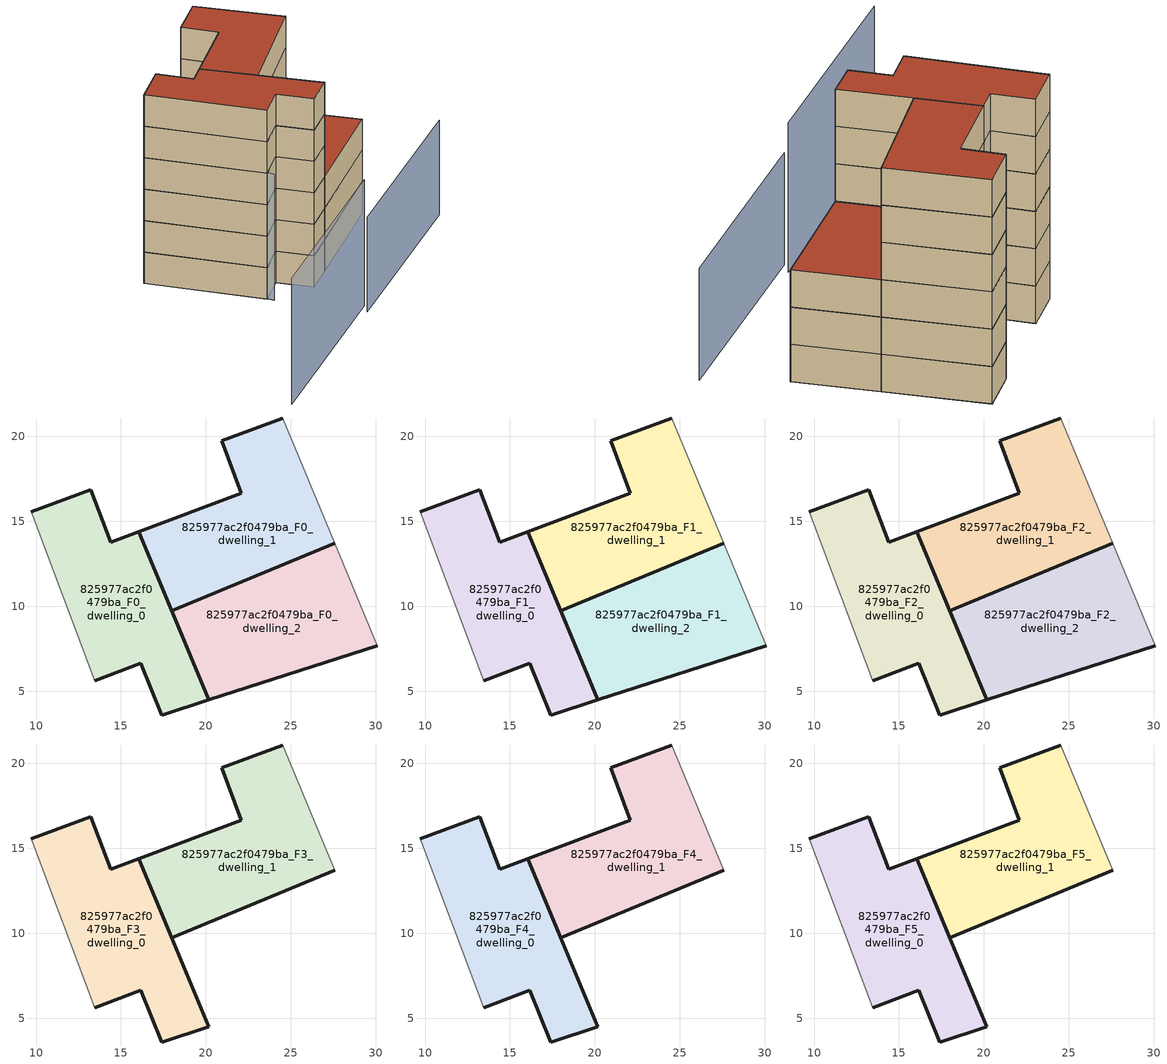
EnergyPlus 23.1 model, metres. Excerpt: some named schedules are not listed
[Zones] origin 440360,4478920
825977ac2f0479ba_F0_dwelling_0
 floor ground (EU_floor_Construction): 20.17,4.49 16.06,14.39 14.4,13.76 13.23,16.86 9.71,15.55 13.45,5.61 16.18,6.64 17.39,3.6 z0
 wall outside (EU_wall_Construction): 9.71,15.55 13.23,16.86 14.4,13.76 16.06,14.39 20.17,4.49 17.39,3.6 16.18,6.64 13.45,5.61 z0:3
 wall adiabatic (EU_wall_Construction): 13.45,5.61 9.71,15.55 z0:3
825977ac2f0479ba_F0_dwelling_1
 floor ground (EU_floor_Construction): 27.58,13.71 24.51,21.08 20.93,19.76 22.08,16.66 16.06,14.39 18,9.73 z0
 wall outside (EU_wall_Construction): 27.58,13.71 18,9.73 16.06,14.39 22.08,16.66 20.93,19.76 24.51,21.08 z0:3
 wall adiabatic (EU_wall_Construction): 24.51,21.08 27.58,13.71 z0:3
825977ac2f0479ba_F0_dwelling_2
 floor ground (EU_floor_Construction): 30.09,7.67 27.58,13.71 18,9.73 20.17,4.49 z0
 wall outside (EU_wall_Construction): 30.09,7.67 20.17,4.49 18,9.73 27.58,13.71 z0:3
 wall adiabatic (EU_wall_Construction): 27.58,13.71 30.09,7.67 z0:3
825977ac2f0479ba_F1_dwelling_0
 floor to 825977ac2f0479ba_F0_dwelling_0 (EU_floor_Construction): 20.17,4.49 16.06,14.39 14.4,13.76 13.23,16.86 9.71,15.55 13.45,5.61 16.18,6.64 17.39,3.6 z3
 wall outside (EU_wall_Construction): 9.71,15.55 13.23,16.86 14.4,13.76 16.06,14.39 20.17,4.49 17.39,3.6 16.18,6.64 13.45,5.61 z3:6
 wall adiabatic (EU_wall_Construction): 13.45,5.61 9.71,15.55 z3:6
825977ac2f0479ba_F1_dwelling_1
 floor to 825977ac2f0479ba_F0_dwelling_1 (EU_floor_Construction): 27.58,13.71 24.51,21.08 20.93,19.76 22.08,16.66 16.06,14.39 18,9.73 z3
 wall outside (EU_wall_Construction): 27.58,13.71 18,9.73 16.06,14.39 22.08,16.66 20.93,19.76 24.51,21.08 z3:6
 wall adiabatic (EU_wall_Construction): 24.51,21.08 27.58,13.71 z3:6
825977ac2f0479ba_F1_dwelling_2
 floor to 825977ac2f0479ba_F0_dwelling_2 (EU_floor_Construction): 30.09,7.67 27.58,13.71 18,9.73 20.17,4.49 z3
 wall outside (EU_wall_Construction): 30.09,7.67 20.17,4.49 18,9.73 27.58,13.71 z3:6
 wall adiabatic (EU_wall_Construction): 27.58,13.71 30.09,7.67 z3:6
825977ac2f0479ba_F2_dwelling_0
 floor to 825977ac2f0479ba_F1_dwelling_0 (EU_floor_Construction): 20.17,4.49 16.06,14.39 14.4,13.76 13.23,16.86 9.71,15.55 13.45,5.61 16.18,6.64 17.39,3.6 z6
 wall outside (EU_wall_Construction): 9.71,15.55 13.23,16.86 14.4,13.76 16.06,14.39 20.17,4.49 17.39,3.6 16.18,6.64 13.45,5.61 z6:9
 wall adiabatic (EU_wall_Construction): 13.45,5.61 9.71,15.55 z6:9
825977ac2f0479ba_F2_dwelling_1
 floor to 825977ac2f0479ba_F1_dwelling_1 (EU_floor_Construction): 27.58,13.71 24.51,21.08 20.93,19.76 22.08,16.66 16.06,14.39 18,9.73 z6
 wall outside (EU_wall_Construction): 27.58,13.71 18,9.73 16.06,14.39 22.08,16.66 20.93,19.76 24.51,21.08 z6:9
 wall adiabatic (EU_wall_Construction): 24.51,21.08 27.58,13.71 z6:9
825977ac2f0479ba_F2_dwelling_2
 floor to 825977ac2f0479ba_F1_dwelling_2 (EU_floor_Construction): 30.09,7.67 27.58,13.71 18,9.73 20.17,4.49 z6
 wall outside (EU_wall_Construction): 30.09,7.67 20.17,4.49 18,9.73 27.58,13.71 z6:9
 wall adiabatic (EU_wall_Construction): 27.58,13.71 30.09,7.67 z6:9
 roof outside (EU_roof_Construction): 27.58,13.71 30.09,7.67 20.17,4.49 18,9.73 z9
825977ac2f0479ba_F3_dwelling_0
 floor to 825977ac2f0479ba_F2_dwelling_0 (EU_floor_Construction): 20.17,4.49 16.06,14.39 14.4,13.76 13.23,16.86 9.71,15.55 13.45,5.61 16.18,6.64 17.39,3.6 z9
 wall outside (EU_wall_Construction): 9.71,15.55 13.23,16.86 14.4,13.76 16.06,14.39 20.17,4.49 17.39,3.6 16.18,6.64 13.45,5.61 z9:12
 wall adiabatic (EU_wall_Construction): 13.45,5.61 9.71,15.55 z9:12
825977ac2f0479ba_F3_dwelling_1
 floor to 825977ac2f0479ba_F2_dwelling_1 (EU_floor_Construction): 27.58,13.71 24.51,21.08 20.93,19.76 22.08,16.66 16.06,14.39 18,9.73 z9
 wall outside (EU_wall_Construction): 27.58,13.71 18,9.73 16.06,14.39 22.08,16.66 20.93,19.76 24.51,21.08 z9:12
 wall adiabatic (EU_wall_Construction): 24.51,21.08 27.58,13.71 z9:12
825977ac2f0479ba_F4_dwelling_0
 floor to 825977ac2f0479ba_F3_dwelling_0 (EU_floor_Construction): 20.17,4.49 16.06,14.39 14.4,13.76 13.23,16.86 9.71,15.55 13.45,5.61 16.18,6.64 17.39,3.6 z12
 wall outside (EU_wall_Construction): 9.71,15.55 13.23,16.86 14.4,13.76 16.06,14.39 20.17,4.49 17.39,3.6 16.18,6.64 13.45,5.61 z12:15
 wall adiabatic (EU_wall_Construction): 13.45,5.61 9.71,15.55 z12:15
825977ac2f0479ba_F4_dwelling_1
 floor to 825977ac2f0479ba_F3_dwelling_1 (EU_floor_Construction): 27.58,13.71 24.51,21.08 20.93,19.76 22.08,16.66 16.06,14.39 18,9.73 z12
 wall outside (EU_wall_Construction): 27.58,13.71 18,9.73 16.06,14.39 22.08,16.66 20.93,19.76 24.51,21.08 z12:15
 wall adiabatic (EU_wall_Construction): 24.51,21.08 27.58,13.71 z12:15
825977ac2f0479ba_F5_dwelling_0
 floor to 825977ac2f0479ba_F4_dwelling_0 (EU_floor_Construction): 20.17,4.49 16.06,14.39 14.4,13.76 13.23,16.86 9.71,15.55 13.45,5.61 16.18,6.64 17.39,3.6 z15
 wall outside (EU_wall_Construction): 9.71,15.55 13.23,16.86 14.4,13.76 16.06,14.39 20.17,4.49 17.39,3.6 16.18,6.64 13.45,5.61 z15:18
 wall adiabatic (EU_wall_Construction): 13.45,5.61 9.71,15.55 z15:18
 roof outside (EU_roof_Construction): 16.06,14.39 20.17,4.49 17.39,3.6 16.18,6.64 13.45,5.61 9.71,15.55 13.23,16.86 14.4,13.76 z18
825977ac2f0479ba_F5_dwelling_1
 floor to 825977ac2f0479ba_F4_dwelling_1 (EU_floor_Construction): 27.58,13.71 24.51,21.08 20.93,19.76 22.08,16.66 16.06,14.39 18,9.73 z15
 wall outside (EU_wall_Construction): 27.58,13.71 18,9.73 16.06,14.39 22.08,16.66 20.93,19.76 24.51,21.08 z15:18
 wall adiabatic (EU_wall_Construction): 24.51,21.08 27.58,13.71 z15:18
 roof outside (EU_roof_Construction): 24.51,21.08 27.58,13.71 18,9.73 16.06,14.39 22.08,16.66 20.93,19.76 z18
shading: -0.06,-6.5 17.22,-1.65 / 11.46,15.91 13.67,5.02 z0:12; 16.53,-2.47 33.63,2.34 z0:9
[Building]
EU S2 Campaign: North Axis=0; Terrain=City; Solar Distribution=FullExterior
[Site:Location]
Madrid: Latitude=40.5; Longitude=-3.5; Time Zone=1; Elevation=609
[SizingPeriod:WeatherFileDays]
AnnualSizingPeriod: Begin Month=1; Begin Day of Month=1; End Month=12; End Day of Month=31; Day of Week for Start Day=Monday; Use Weather File Daylight Saving Period=No; Use Weather File Rain and Snow Indicators=No
[MATERIAL]
EU_InternalMass_Material: Roughness=MediumRough; Thickness=0.1; Conductivity=1; Density=1800; Specific Heat=900; Thermal Absorptance=0.9; Solar Absorptance=0.7; Visible Absorptance=0.7
[MATERIAL:NOMASS] Roughness=MediumRough; Thermal Absorptance=0.9; Solar Absorptance=0.7; Visible Absorptance=0.7
Name | Thermal Resistance
EU_wall_NoMass | 1.60022
EU_roof_NoMass | 1.57597
EU_floor_NoMass | 0.470652
[CONSTRUCTION]
EU_wall_Construction: EU_wall_NoMass
EU_roof_Construction: EU_roof_NoMass
EU_floor_Construction: EU_floor_NoMass
EU_InternalMass_Construction: EU_InternalMass_Material
[ZONE] Type=1; Multiplier=1; Ceiling Height=autocalculate; Floor Area=autocalculate; Part of Total Floor Area=Yes
Name | Volume
825977ac2f0479ba_F0_dwelling_0 | 190.106
825977ac2f0479ba_F1_dwelling_0; 825977ac2f0479ba_F2_dwelling_0; 825977ac2f0479ba_F3_dwelling_0; 825977ac2f0479ba_F4_dwelling_0; 825977ac2f0479ba_F5_dwelling_0 | 190.107
825977ac2f0479ba_F0_dwelling_1; 825977ac2f0479ba_F1_dwelling_1; 825977ac2f0479ba_F2_dwelling_1; 825977ac2f0479ba_F3_dwelling_1; 825977ac2f0479ba_F4_dwelling_1; 825977ac2f0479ba_F5_dwelling_1 | 190.12
825977ac2f0479ba_F0_dwelling_2 | 190.129
825977ac2f0479ba_F1_dwelling_2; 825977ac2f0479ba_F2_dwelling_2 | 190.13
[INTERNALMASS] Construction=EU_InternalMass_Construction
Name | Zone or ZoneList | Surface Area
825977ac2f0479ba_F0_dwelling_0_EU_InternalMass | 825977ac2f0479ba_F0_dwelling_0 | 63.3725
825977ac2f0479ba_F0_dwelling_1_EU_InternalMass | 825977ac2f0479ba_F0_dwelling_1 | 63.3738
825977ac2f0479ba_F0_dwelling_2_EU_InternalMass | 825977ac2f0479ba_F0_dwelling_2 | 63.3745
825977ac2f0479ba_F1_dwelling_0_EU_InternalMass | 825977ac2f0479ba_F1_dwelling_0 | 63.3725
825977ac2f0479ba_F1_dwelling_1_EU_InternalMass | 825977ac2f0479ba_F1_dwelling_1 | 63.3738
825977ac2f0479ba_F1_dwelling_2_EU_InternalMass | 825977ac2f0479ba_F1_dwelling_2 | 63.3745
825977ac2f0479ba_F2_dwelling_0_EU_InternalMass | 825977ac2f0479ba_F2_dwelling_0 | 63.3725
825977ac2f0479ba_F2_dwelling_1_EU_InternalMass | 825977ac2f0479ba_F2_dwelling_1 | 63.3738
825977ac2f0479ba_F2_dwelling_2_EU_InternalMass | 825977ac2f0479ba_F2_dwelling_2 | 63.3745
825977ac2f0479ba_F3_dwelling_0_EU_InternalMass | 825977ac2f0479ba_F3_dwelling_0 | 95.0616
825977ac2f0479ba_F3_dwelling_1_EU_InternalMass | 825977ac2f0479ba_F3_dwelling_1 | 95.0656
825977ac2f0479ba_F4_dwelling_0_EU_InternalMass | 825977ac2f0479ba_F4_dwelling_0 | 95.0616
825977ac2f0479ba_F4_dwelling_1_EU_InternalMass | 825977ac2f0479ba_F4_dwelling_1 | 95.0656
825977ac2f0479ba_F5_dwelling_0_EU_InternalMass | 825977ac2f0479ba_F5_dwelling_0 | 95.0616
825977ac2f0479ba_F5_dwelling_1_EU_InternalMass | 825977ac2f0479ba_F5_dwelling_1 | 95.0656
[OTHEREQUIPMENT] Fuel Type=Electricity; Design Level Calculation Method=Watts/Area; Power per Zone Floor Area=1; Fraction Latent=0; Fraction Radiant=0; Fraction Lost=0; Carbon Dioxide Generation Rate=0; EndUse Subcategory=EU_Step8_InternalGains
Name | Zone or ZoneList or Space or SpaceList | Schedule
EU_Step8_InternalGain_825977ac2f0479ba_F0_dwelling_0_f000 | 825977ac2f0479ba_F0_dwelling_0 | EU_Step8_GainSchedule_825977ac2f0479ba_F0_dwelling_0_f000
EU_Step8_InternalGain_825977ac2f0479ba_F0_dwelling_1_f000 | 825977ac2f0479ba_F0_dwelling_1 | EU_Step8_GainSchedule_825977ac2f0479ba_F0_dwelling_1_f000
EU_Step8_InternalGain_825977ac2f0479ba_F0_dwelling_2_f000 | 825977ac2f0479ba_F0_dwelling_2 | EU_Step8_GainSchedule_825977ac2f0479ba_F0_dwelling_2_f000
EU_Step8_InternalGain_825977ac2f0479ba_F1_dwelling_0_f000 | 825977ac2f0479ba_F1_dwelling_0 | EU_Step8_GainSchedule_825977ac2f0479ba_F1_dwelling_0_f000
EU_Step8_InternalGain_825977ac2f0479ba_F1_dwelling_1_f000 | 825977ac2f0479ba_F1_dwelling_1 | EU_Step8_GainSchedule_825977ac2f0479ba_F1_dwelling_1_f000
EU_Step8_InternalGain_825977ac2f0479ba_F1_dwelling_2_f000 | 825977ac2f0479ba_F1_dwelling_2 | EU_Step8_GainSchedule_825977ac2f0479ba_F1_dwelling_2_f000
EU_Step8_InternalGain_825977ac2f0479ba_F2_dwelling_0_f000 | 825977ac2f0479ba_F2_dwelling_0 | EU_Step8_GainSchedule_825977ac2f0479ba_F2_dwelling_0_f000
EU_Step8_InternalGain_825977ac2f0479ba_F2_dwelling_1_f000 | 825977ac2f0479ba_F2_dwelling_1 | EU_Step8_GainSchedule_825977ac2f0479ba_F2_dwelling_1_f000
EU_Step8_InternalGain_825977ac2f0479ba_F2_dwelling_2_f000 | 825977ac2f0479ba_F2_dwelling_2 | EU_Step8_GainSchedule_825977ac2f0479ba_F2_dwelling_2_f000
EU_Step8_InternalGain_825977ac2f0479ba_F3_dwelling_0_f000 | 825977ac2f0479ba_F3_dwelling_0 | EU_Step8_GainSchedule_825977ac2f0479ba_F3_dwelling_0_f000
EU_Step8_InternalGain_825977ac2f0479ba_F3_dwelling_1_f000 | 825977ac2f0479ba_F3_dwelling_1 | EU_Step8_GainSchedule_825977ac2f0479ba_F3_dwelling_1_f000
EU_Step8_InternalGain_825977ac2f0479ba_F4_dwelling_0_f000 | 825977ac2f0479ba_F4_dwelling_0 | EU_Step8_GainSchedule_825977ac2f0479ba_F4_dwelling_0_f000
EU_Step8_InternalGain_825977ac2f0479ba_F4_dwelling_1_f000 | 825977ac2f0479ba_F4_dwelling_1 | EU_Step8_GainSchedule_825977ac2f0479ba_F4_dwelling_1_f000
EU_Step8_InternalGain_825977ac2f0479ba_F5_dwelling_0_f000 | 825977ac2f0479ba_F5_dwelling_0 | EU_Step8_GainSchedule_825977ac2f0479ba_F5_dwelling_0_f000
EU_Step8_InternalGain_825977ac2f0479ba_F5_dwelling_1_f000 | 825977ac2f0479ba_F5_dwelling_1 | EU_Step8_GainSchedule_825977ac2f0479ba_F5_dwelling_1_f000
[ZONEVENTILATION:DESIGNFLOWRATE] Schedule=EU_AlwaysOn; Design Flow Rate Calculation Method=AirChanges/Hour; Air Changes per Hour=0.480704; Ventilation Type=Natural; Fan Pressure Rise=0; Fan Total Efficiency=1; Constant Term Coefficient=1; Temperature Term Coefficient=0; Velocity Term Coefficient=0; Velocity Squared Term Coefficient=0; Minimum Indoor Temperature=-100; Maximum Indoor Temperature=100; Delta Temperature=-100; Minimum Outdoor Temperature=-100; Maximum Outdoor Temperature=100; Maximum Wind Speed=40
Name | Zone or ZoneList or Space or SpaceList
EU_ConstantAir_825977ac2f0479ba_F0_dwelling_0 | 825977ac2f0479ba_F0_dwelling_0
EU_ConstantAir_825977ac2f0479ba_F0_dwelling_1 | 825977ac2f0479ba_F0_dwelling_1
EU_ConstantAir_825977ac2f0479ba_F0_dwelling_2 | 825977ac2f0479ba_F0_dwelling_2
EU_ConstantAir_825977ac2f0479ba_F1_dwelling_0 | 825977ac2f0479ba_F1_dwelling_0
EU_ConstantAir_825977ac2f0479ba_F1_dwelling_1 | 825977ac2f0479ba_F1_dwelling_1
EU_ConstantAir_825977ac2f0479ba_F1_dwelling_2 | 825977ac2f0479ba_F1_dwelling_2
EU_ConstantAir_825977ac2f0479ba_F2_dwelling_0 | 825977ac2f0479ba_F2_dwelling_0
EU_ConstantAir_825977ac2f0479ba_F2_dwelling_1 | 825977ac2f0479ba_F2_dwelling_1
EU_ConstantAir_825977ac2f0479ba_F2_dwelling_2 | 825977ac2f0479ba_F2_dwelling_2
EU_ConstantAir_825977ac2f0479ba_F3_dwelling_0 | 825977ac2f0479ba_F3_dwelling_0
EU_ConstantAir_825977ac2f0479ba_F3_dwelling_1 | 825977ac2f0479ba_F3_dwelling_1
EU_ConstantAir_825977ac2f0479ba_F4_dwelling_0 | 825977ac2f0479ba_F4_dwelling_0
EU_ConstantAir_825977ac2f0479ba_F4_dwelling_1 | 825977ac2f0479ba_F4_dwelling_1
EU_ConstantAir_825977ac2f0479ba_F5_dwelling_0 | 825977ac2f0479ba_F5_dwelling_0
EU_ConstantAir_825977ac2f0479ba_F5_dwelling_1 | 825977ac2f0479ba_F5_dwelling_1
[HVACTEMPLATE:THERMOSTAT] Constant Heating Setpoint=20; Constant Cooling Setpoint=50
EU_HeatOnly_825977ac2f0479ba_F0_dwelling_0; EU_HeatOnly_825977ac2f0479ba_F0_dwelling_1; EU_HeatOnly_825977ac2f0479ba_F0_dwelling_2; EU_HeatOnly_825977ac2f0479ba_F1_dwelling_0; EU_HeatOnly_825977ac2f0479ba_F1_dwelling_1; EU_HeatOnly_825977ac2f0479ba_F1_dwelling_2; EU_HeatOnly_825977ac2f0479ba_F2_dwelling_0; EU_HeatOnly_825977ac2f0479ba_F2_dwelling_1; EU_HeatOnly_825977ac2f0479ba_F2_dwelling_2; EU_HeatOnly_825977ac2f0479ba_F3_dwelling_0; EU_HeatOnly_825977ac2f0479ba_F3_dwelling_1; EU_HeatOnly_825977ac2f0479ba_F4_dwelling_0; EU_HeatOnly_825977ac2f0479ba_F4_dwelling_1; EU_HeatOnly_825977ac2f0479ba_F5_dwelling_0; EU_HeatOnly_825977ac2f0479ba_F5_dwelling_1
[HVACTEMPLATE:ZONE:IDEALLOADSAIRSYSTEM] System Availability Schedule=EU_AlwaysOn; Maximum Heating Supply Air Temperature=50; Minimum Cooling Supply Air Temperature=13; Maximum Heating Supply Air Humidity Ratio=0.0156; Minimum Cooling Supply Air Humidity Ratio=0.0077; Heating Limit=NoLimit; Cooling Limit=NoLimit; Heating Availability Schedule=EU_AlwaysOn; Cooling Availability Schedule=EU_CoolingOff; Dehumidification Control Type=ConstantSensibleHeatRatio; Cooling Sensible Heat Ratio=0.7; Dehumidification Setpoint=60; Humidification Control Type=None; Humidification Setpoint=30; Outdoor Air Method=None; Outdoor Air Flow Rate per Person=0.00944; Outdoor Air Flow Rate per Zone Floor Area=0; Outdoor Air Flow Rate per Zone=0; Demand Controlled Ventilation Type=None; Outdoor Air Economizer Type=NoEconomizer; Heat Recovery Type=None; Sensible Heat Recovery Effectiveness=0.7; Latent Heat Recovery Effectiveness=0.65
Name | Template Thermostat
825977ac2f0479ba_F0_dwelling_0 | EU_HeatOnly_825977ac2f0479ba_F0_dwelling_0
825977ac2f0479ba_F0_dwelling_1 | EU_HeatOnly_825977ac2f0479ba_F0_dwelling_1
825977ac2f0479ba_F0_dwelling_2 | EU_HeatOnly_825977ac2f0479ba_F0_dwelling_2
825977ac2f0479ba_F1_dwelling_0 | EU_HeatOnly_825977ac2f0479ba_F1_dwelling_0
825977ac2f0479ba_F1_dwelling_1 | EU_HeatOnly_825977ac2f0479ba_F1_dwelling_1
825977ac2f0479ba_F1_dwelling_2 | EU_HeatOnly_825977ac2f0479ba_F1_dwelling_2
825977ac2f0479ba_F2_dwelling_0 | EU_HeatOnly_825977ac2f0479ba_F2_dwelling_0
825977ac2f0479ba_F2_dwelling_1 | EU_HeatOnly_825977ac2f0479ba_F2_dwelling_1
825977ac2f0479ba_F2_dwelling_2 | EU_HeatOnly_825977ac2f0479ba_F2_dwelling_2
825977ac2f0479ba_F3_dwelling_0 | EU_HeatOnly_825977ac2f0479ba_F3_dwelling_0
825977ac2f0479ba_F3_dwelling_1 | EU_HeatOnly_825977ac2f0479ba_F3_dwelling_1
825977ac2f0479ba_F4_dwelling_0 | EU_HeatOnly_825977ac2f0479ba_F4_dwelling_0
825977ac2f0479ba_F4_dwelling_1 | EU_HeatOnly_825977ac2f0479ba_F4_dwelling_1
825977ac2f0479ba_F5_dwelling_0 | EU_HeatOnly_825977ac2f0479ba_F5_dwelling_0
825977ac2f0479ba_F5_dwelling_1 | EU_HeatOnly_825977ac2f0479ba_F5_dwelling_1
[SIZING:ZONE] Zone Cooling Design Supply Air Temperature Input Method=SupplyAirTemperature; Zone Cooling Design Supply Air Temperature=13; Zone Heating Design Supply Air Temperature Input Method=SupplyAirTemperature; Zone Heating Design Supply Air Temperature=50; Zone Cooling Design Supply Air Humidity Ratio=0.008; Zone Heating Design Supply Air Humidity Ratio=0.008; Cooling Design Air Flow Method=DesignDay; Cooling Design Air Flow Rate=0; Cooling Minimum Air Flow per Zone Floor Area=0.000762; Cooling Minimum Air Flow=0; Cooling Minimum Air Flow Fraction=0.2; Heating Design Air Flow Method=DesignDay; Heating Design Air Flow Rate=0; Heating Maximum Air Flow per Zone Floor Area=0.002032; Heating Maximum Air Flow=0.141576; Heating Maximum Air Flow Fraction=0.3; Account for Dedicated Outdoor Air System=No; Dedicated Outdoor Air System Control Strategy=NeutralSupplyAir; Dedicated Outdoor Air Low Setpoint Temperature for Design=autosize; Dedicated Outdoor Air High Setpoint Temperature for Design=autosize; Zone Load Sizing Method=Sensible Load Only No Latent Load; Zone Latent Cooling Design Supply Air Humidity Ratio Input Method=HumidityRatioDifference; Zone Cooling Design Supply Air Humidity Ratio Difference=0.005; Zone Latent Heating Design Supply Air Humidity Ratio Input Method=HumidityRatioDifference; Zone Humidification Design Supply Air Humidity Ratio Difference=0.005
825977ac2f0479ba_F0_dwelling_0; 825977ac2f0479ba_F0_dwelling_1; 825977ac2f0479ba_F0_dwelling_2; 825977ac2f0479ba_F1_dwelling_0; 825977ac2f0479ba_F1_dwelling_1; 825977ac2f0479ba_F1_dwelling_2; 825977ac2f0479ba_F2_dwelling_0; 825977ac2f0479ba_F2_dwelling_1; 825977ac2f0479ba_F2_dwelling_2; 825977ac2f0479ba_F3_dwelling_0; 825977ac2f0479ba_F3_dwelling_1; 825977ac2f0479ba_F4_dwelling_0; 825977ac2f0479ba_F4_dwelling_1; 825977ac2f0479ba_F5_dwelling_0; 825977ac2f0479ba_F5_dwelling_1
[SCHEDULE:FILE] Column Number=1; Rows to Skip at Top=0; Number of Hours of Data=8760; Column Separator=Comma; Interpolate to Timestep=No; Minutes per Item=60; Adjust Schedule for Daylight Savings=Yes
Name | File
EU_Step8_GainSchedule_825977ac2f0479ba_F0_dwelling_0_f000 | ../../schedules/825977ac2f0479ba/825977ac2f0479ba_F0_dwelling_0_f000_gain.csv
EU_Step8_GainSchedule_825977ac2f0479ba_F0_dwelling_1_f000 | ../../schedules/825977ac2f0479ba/825977ac2f0479ba_F0_dwelling_1_f000_gain.csv
EU_Step8_GainSchedule_825977ac2f0479ba_F0_dwelling_2_f000 | ../../schedules/825977ac2f0479ba/825977ac2f0479ba_F0_dwelling_2_f000_gain.csv
EU_Step8_GainSchedule_825977ac2f0479ba_F1_dwelling_0_f000 | ../../schedules/825977ac2f0479ba/825977ac2f0479ba_F1_dwelling_0_f000_gain.csv
EU_Step8_GainSchedule_825977ac2f0479ba_F1_dwelling_1_f000 | ../../schedules/825977ac2f0479ba/825977ac2f0479ba_F1_dwelling_1_f000_gain.csv
EU_Step8_GainSchedule_825977ac2f0479ba_F1_dwelling_2_f000 | ../../schedules/825977ac2f0479ba/825977ac2f0479ba_F1_dwelling_2_f000_gain.csv
EU_Step8_GainSchedule_825977ac2f0479ba_F2_dwelling_0_f000 | ../../schedules/825977ac2f0479ba/825977ac2f0479ba_F2_dwelling_0_f000_gain.csv
